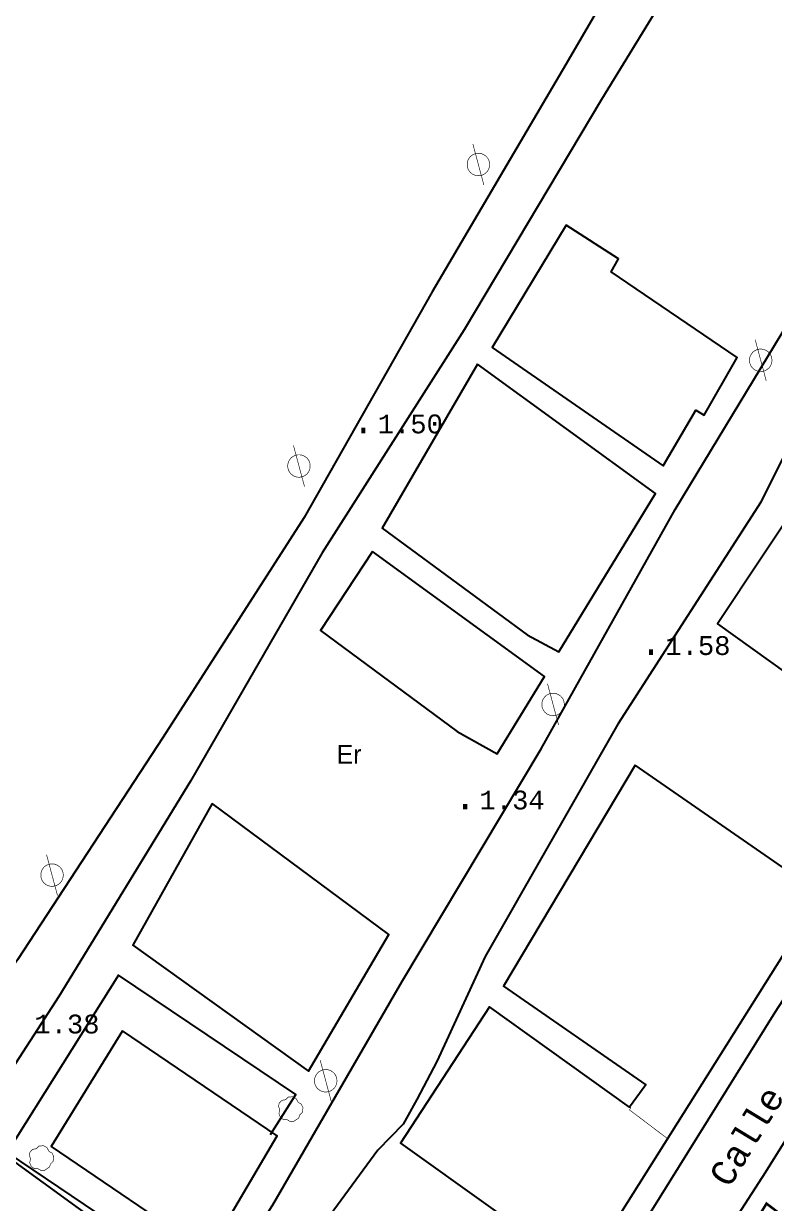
# Model space of a CAD drawing. Extents: x 743300 to 744100, y 4405700 to 4406200.
# Drawn here: x 743477 to 743536.8, y 4405796.3 to 4405890.3 of the extents above; entities that cross this region are included whole.
import ezdxf

# ---------------------------------------------------------------- set-up
doc = ezdxf.new("R2010")
doc.units = 0
doc.header["$MEASUREMENT"] = 0
for name, color, linetype in [('2', 7, 'CONTINUOUS'), ('24', 7, 'CONTINUOUS'), ('41', 7, 'CONTINUOUS'), ('42', 7, 'CONTINUOUS'), ('46', 7, 'CONTINUOUS'), ('50', 7, 'CONTINUOUS'), ('51', 7, 'CONTINUOUS'), ('54', 7, 'CONTINUOUS'), ('6', 7, 'CONTINUOUS'), ('8', 7, 'CONTINUOUS')]:
    doc.layers.add(name, color=color, linetype=linetype)
doc.styles.add('MONOTXT', font='monotxt', dxfattribs={"height": 0.2})
doc.styles.get("Standard").update_dxf_attribs({"font": 'txt', "height": 0.2})

msp = doc.modelspace()

# ---------------------------------------------------------------- linework, layer by layer
at = {"layer": '2', "color": 7, "linetype": 'Continuous'}
msp.add_3dface([(744099.9999999999, 4405700), (744099.9999999999, 4406200), (743299.9999999999, 4406200), (743299.9999999999, 4405700)], dxfattribs=at)
at = {"layer": '41', "color": 1, "linetype": 'Continuous'}
msp.add_polyline3d([(743496.6299999999, 4405801.810000001, 8.15), (743498.6599999998, 4405805, 2.14), (743484.5300000001, 4405814.5, 2.64), (743475.67, 4405800.38, 2.34), (743489.9699999999, 4405790.71, 1.9), (743491.52, 4405792.53, 1.9)], dxfattribs=at)
at = {"layer": '42', "color": 3, "linetype": 'Continuous', "const_width": 0.05, "elevation": 4.61}
for points in [[(743498.89, 4405803.11), (743498.4799999999, 4405802.84), (743498.2099999998, 4405802.84), (743497.95, 4405802.99), (743497.6700000002, 4405802.99), (743497.44, 4405803.15), (743497.3099999998, 4405803.45), (743497.3799999999, 4405803.78), (743497.28, 4405804.04), (743497.33, 4405804.29), (743497.54, 4405804.52), (743497.84, 4405804.57), (743498.05, 4405804.78), (743498.4, 4405804.810000001), (743498.6799999998, 4405804.67), (743498.85, 4405804.36), (743499.0899999999, 4405804.22), (743499.2299999999, 4405803.93), (743499.1699999998, 4405803.55), (743498.9599999998, 4405803.35), (743498.89, 4405803.11)], [(743479.04, 4405799.21), (743478.63, 4405798.94), (743478.36, 4405798.94), (743478.1, 4405799.09), (743477.82, 4405799.09), (743477.59, 4405799.25), (743477.4599999998, 4405799.55), (743477.53, 4405799.88), (743477.4300000002, 4405800.14), (743477.4799999999, 4405800.39), (743477.69, 4405800.62), (743477.9899999999, 4405800.67), (743478.2, 4405800.88), (743478.55, 4405800.91), (743478.8299999998, 4405800.77), (743479, 4405800.46), (743479.2399999999, 4405800.32), (743479.38, 4405800.03), (743479.32, 4405799.65), (743479.1099999999, 4405799.45), (743479.04, 4405799.21)]]:
    msp.add_lwpolyline(points, dxfattribs=at)
at = {"layer": '46', "color": 7, "linetype": 'Continuous', "const_width": 0.2}
msp.add_lwpolyline([(743558.72, 4405761.76), (743562.3399999999, 4405767.96), (743565.7399999999, 4405773.91), (743536.1499999998, 4405796.3), (743532.63, 4405790.53), (743528.4799999999, 4405784.59)], dxfattribs=at)
at = {"layer": '51', "color": 1, "linetype": 'Continuous', "extrusion": (-0.5786043193260821, -0.8156083874367658, 0), "const_width": 0.05, "elevation": -4023665.834581}
msp.add_lwpolyline([(-1942819.539259397, 5.28), (-1942836.07905988, 5.16)], dxfattribs=at)
at = {"layer": '51', "color": 1, "linetype": 'Continuous', "extrusion": (-0.5912378875002927, -0.8064972166003993, 0), "const_width": 0.05, "elevation": -3992901.990053}
msp.add_lwpolyline([(-2005253.712506892, 5.14), (-2005270.947532276, 4.89)], dxfattribs=at)
at = {"layer": '51', "color": 1, "linetype": 'Continuous', "extrusion": (-0.5763802808327305, -0.8171816027464047, 0), "const_width": 0.05, "elevation": -4028937.720946}
msp.add_lwpolyline([(-1931822.032880191, 5.63), (-1931840.180621097, 5.42)], dxfattribs=at)
at = {"layer": '51', "color": 1, "linetype": 'Continuous', "extrusion": (-0.5762240867862385, -0.8172917482804812, 0), "const_width": 0.05, "elevation": -4029280.165203}
msp.add_lwpolyline([(-1931050.358706606, 5.44), (-1931068.320468769, 4.73)], dxfattribs=at)
at = {"layer": '51', "color": 1, "linetype": 'Continuous', "extrusion": (-0.5895531701889098, -0.8077295707848057, 0), "const_width": 0.05, "elevation": -3997039.28424}
msp.add_lwpolyline([(-1996911.515426455, 5.21), (-1996928.290842993, 5.09)], dxfattribs=at)
at = {"layer": '51', "color": 1, "linetype": 'Continuous', "extrusion": (-0.5966013975179485, -0.802537707824144, 0), "const_width": 0.05, "elevation": -3979420.800482}
msp.add_lwpolyline([(-2031798.462731867, 5.17), (-2031816.380893045, 5.45)], dxfattribs=at)
at = {"layer": '51', "color": 1, "linetype": 'Continuous', "extrusion": (-0.5890939829000352, -0.8080645267000484, 0), "const_width": 0.05, "elevation": -3998173.812045}
msp.add_lwpolyline([(-1994612.090729574, 5.2), (-1994629.490330144, 5.01)], dxfattribs=at)
at = {"layer": '51', "color": 1, "linetype": 'Continuous', "extrusion": (-0.5846189865958223, -0.8113079812942022, 0), "const_width": 0.05, "elevation": -4009145.128587}
msp.add_lwpolyline([(-1972484.653132165, 5.4), (-1972488.843895818, 5.37)], dxfattribs=at)
at = {"layer": '51', "color": 1, "linetype": 'Continuous', "extrusion": (-0.007117212400025729, 0.003558606200012865, 0.999968340303615), "const_width": 0.05, "elevation": 10391.893358}
msp.add_lwpolyline([(743509.5051399603, 4405792.366200352), (743506.4450039462, 4405794.676214979), (743506.5550011601, 4405794.896216373)], dxfattribs=at)
at = {"layer": '51', "color": 1, "linetype": 'Continuous'}
for points in [[(743520.19, 4405874.21, 4.22), (743514.3100000002, 4405864.48, 4.51), (743527.9299999998, 4405855.060000001, 4.81), (743530.51, 4405859.49, 5.2), (743531.18, 4405859.08, 5.2), (743533.8200000002, 4405863.68, 5.1), (743523.7799999998, 4405870.51, 5.41), (743524.3499999999, 4405871.53, 5.38), (743520.19, 4405874.21, 4.22)], [(743513.12, 4405863.14, 4.77), (743505.54, 4405850.09, 4.77), (743517.1, 4405841.59, 5.11), (743519.6199999999, 4405840.23, 5.11), (743527.31, 4405852.86, 5.11), (743513.12, 4405863.14, 4.77)], [(743554.42, 4405842.6, 5.36), (743539.43, 4405853.24, 3.49), (743532.2499999999, 4405842.46, 4.05), (743547.3499999999, 4405831.64, 4.97), (743554.42, 4405842.6, 5.36)], [(743504.7699999998, 4405848.24, 3.7), (743500.6199999999, 4405841.95, 4.78), (743511.51, 4405833.9, 5.15), (743514.71, 4405832.13, 5.15), (743518.4599999998, 4405838.28, 5.12), (743504.7699999998, 4405848.24, 3.7)], [(743525.7, 4405831.21, 4.56), (743515.2, 4405813.62, 5.14), (743526.54, 4405805.76, 5.29), (743525.25, 4405803.98, 5.28), (743514.0799999998, 4405811.96, 5.28), (743507, 4405801.1, 5.28), (743521.52, 4405790.73, 5.11), (743540.54, 4405820.95, 5.11), (743525.7, 4405831.21, 4.56)], [(743491.9900000001, 4405828.17, 6.11), (743485.68, 4405816.88, 5.81), (743499.66, 4405806.85, 4.93), (743506.0599999998, 4405817.72, 4.94), (743491.9900000001, 4405828.17, 6.11)], [(743484.8499999999, 4405810.05, 8.01), (743479.18, 4405800.84, 8.18), (743491.69, 4405792.34, 8.43), (743497.18, 4405801.69, 8.48), (743484.8499999999, 4405810.05, 8.01)]]:
    msp.add_polyline3d(points, dxfattribs=at)
at = {"layer": '54', "color": 1, "linetype": 'Continuous'}
msp.add_polyline3d([(743517.6199999999, 4405769.71, 1.56), (743512.41, 4405772.95, 1.56), (743513.57, 4405774.85, 1.56), (743525.28, 4405792.99, 1.79), (743536.8399999999, 4405811.55, 1.82), (743545.4400000002, 4405824.8, 1.78), (743551.4999999999, 4405834.53, 1.75), (743553, 4405836.86, 1.75), (743554.07, 4405838.37, 1.75), (743571.1099999999, 4405862.28, 1.82), (743584.05, 4405879.89, 1.78), (743589.11, 4405886.94, 1.79), (743589.59, 4405887.86, 1.79), (743589.78, 4405888.57, 1.79), (743589.78, 4405888.96, 1.79), (743589.7099999998, 4405889.14, 1.79), (743589.6499999998, 4405889.310000001, 1.79), (743589.5599999998, 4405889.5, 1.79), (743587.9699999999, 4405891.03, 1.79)], dxfattribs=at)
at = {"layer": '6', "color": 1, "linetype": 'Continuous'}
msp.add_polyline3d([(743663.6699999998, 4406000, 2.15), (743641.87, 4405961.59, 1.9), (743624.5600000002, 4405930.51, 1.89), (743619.0600000002, 4405921.05, 1.89), (743614.43, 4405913.6, 1.89), (743611.16, 4405908.68, 1.89), (743606.5899999999, 4405901.98, 1.88), (743602.9100000001, 4405896.61, 1.82), (743598.5099999999, 4405890.04, 1.82), (743592.7399999999, 4405881.68, 1.81), (743569.25, 4405849.07, 1.73), (743563.8899999999, 4405841.57, 1.72), (743559.4899999999, 4405835.49, 1.72), (743555.42, 4405829.42, 1.72), (743551.28, 4405822.64, 1.72), (743546.4, 4405814.94, 1.72), (743541.4999999999, 4405807.47, 1.72), (743536.08, 4405798.79, 1.72), (743518.1499999998, 4405771.05, 1.71), (743517.6900000002, 4405770.1, 1.71), (743517.67, 4405769.52, 1.71), (743517.9199999998, 4405768.94, 1.71), (743518.1299999999, 4405768.66, 1.71), (743518.22, 4405768.6, 1.71)], dxfattribs=at)
at = {"layer": '6', "color": 7, "linetype": 'Continuous'}
for points in [[(743539.2099999998, 4405929.72, 1.89), (743540.2, 4405928.58, 1.89), (743541.0200000001, 4405927.21, 1.89), (743541.34, 4405925.52, 1.89), (743541.09, 4405923.48, 1.89), (743530.3599999999, 4405904.5, 1.88), (743519.91, 4405886.57, 1.94), (743509.5099999999, 4405868.91, 1.93), (743499.32, 4405850.94, 1.93), (743488.09, 4405833.44, 1.93), (743476.4999999999, 4405815.72, 1.92), (743472.2, 4405809.46, 1.92), (743471.49, 4405808.53, 1.92), (743469.8699999999, 4405807.09, 1.92), (743468.9899999999, 4405806.59, 1.92), (743467.5, 4405806.37, 1.92), (743466.39, 4405806.57, 1.92), (743462.76, 4405808.61, 1.19)], [(743563.58, 4405911.75, 1.5), (743562.77, 4405912.91, 1.5), (743561.7599999999, 4405913.69, 1.55), (743550.6800000002, 4405920.58, 1.76), (743549.3599999999, 4405921.28, 1.76), (743548.0299999998, 4405921.51, 1.76), (743546.56, 4405920.66, 1.76), (743545.8299999998, 4405919.9, 1.76), (743533.73, 4405901.75, 1.86), (743522.9999999999, 4405884.24, 2.07), (743512.0699999998, 4405865.88, 2.16), (743500.77, 4405848.13, 2.15), (743490.27, 4405829.95, 2.18), (743479.7800000001, 4405812.79, 2.18), (743474.9, 4405805.28, 2.18)], [(743475.98, 4405799.810000001, 2.16), (743489.1799999998, 4405790.22, 1.75), (743490.57, 4405789.48, 1.75), (743491.82, 4405789.33, 1.75), (743493.12, 4405790.46, 1.75), (743496.82, 4405796.19, 1.75), (743507.11, 4405813.97, 1.75), (743518.2099999998, 4405832.51, 1.76), (743528.88, 4405851.58, 1.76), (743539.68, 4405869.42, 1.77), (743550.8499999999, 4405888.24, 1.77), (743561.9799999999, 4405906.22, 1.7), (743563.65, 4405909.2, 1.7), (743563.94, 4405910.2, 1.7), (743563.65, 4405911.24, 1.7)], [(743588.29, 4405891.32, 1.73), (743587.5499999998, 4405892.17, 1.73), (743570.7299999999, 4405904.94, 1.74), (743570.7299999999, 4405904.94, 1.74), (743569.41, 4405905.24, 1.74), (743567.94, 4405904.55, 1.74), (743555.1299999999, 4405889.03, 1.74), (743545.19, 4405871.21, 1.99), (743535.69, 4405852.17, 1.99), (743524.3000000002, 4405834.47, 1.98), (743513.7499999999, 4405815.97, 1.98), (743509.88, 4405807.61, 1.98), (743508.31, 4405804.59, 1.98)], [(743508.31, 4405804.59, 1.98), (743507.2, 4405802.63, 1.98), (743505.18, 4405800.560000001, 1.84), (743497.8899999999, 4405790.61, 1.81), (743497.06, 4405789.05, 1.81), (743496.86, 4405787.36, 1.79), (743497.4599999998, 4405785.61, 1.72), (743497.96, 4405784.74, 1.69), (743503.42, 4405778.52, 1.68), (743510.06, 4405774.51, 1.68), (743511.06, 4405774.6, 1.68), (743511.77, 4405775.52, 1.7)]]:
    msp.add_polyline3d(points, dxfattribs=at)
at = {"layer": '8', "color": 7, "linetype": 'Continuous', "const_width": 0.05}
for points, elevation in [([(743513.6399999999, 4405877.41), (743512.7600000001, 4405880.69)], 9.94), ([(743513.65, 4405879.82), (743513.5999999999, 4405879.85), (743513.5400000002, 4405879.87), (743513.4899999999, 4405879.9), (743513.4399999998, 4405879.91), (743513.38, 4405879.93), (743513.3299999998, 4405879.93), (743513.2700000001, 4405879.94), (743513.2199999999, 4405879.94), (743513.16, 4405879.94), (743513.1, 4405879.94), (743513.04, 4405879.93), (743512.9899999999, 4405879.92), (743512.9299999998, 4405879.9), (743512.88, 4405879.89), (743512.8299999998, 4405879.86), (743512.78, 4405879.84), (743512.7299999999, 4405879.810000001), (743512.6800000002, 4405879.78), (743512.64, 4405879.75), (743512.59, 4405879.71), (743512.55, 4405879.67), (743512.5200000001, 4405879.63), (743512.4799999999, 4405879.58), (743512.4500000002, 4405879.53), (743512.4199999998, 4405879.48), (743512.39, 4405879.44), (743512.37, 4405879.38), (743512.35, 4405879.33), (743512.33, 4405879.27), (743512.32, 4405879.22), (743512.31, 4405879.16), (743512.31, 4405879.11), (743512.31, 4405879.05), (743512.31, 4405878.99), (743512.31, 4405878.94), (743512.32, 4405878.88), (743512.33, 4405878.83), (743512.35, 4405878.77), (743512.37, 4405878.72), (743512.39, 4405878.67), (743512.4199999998, 4405878.61), (743512.4500000002, 4405878.57), (743512.4799999999, 4405878.52), (743512.51, 4405878.48), (743512.55, 4405878.43), (743512.59, 4405878.39), (743512.64, 4405878.36), (743512.6800000002, 4405878.32), (743512.7299999999, 4405878.29), (743512.78, 4405878.26), (743512.8299999998, 4405878.24), (743512.88, 4405878.22), (743512.9299999998, 4405878.2), (743512.9899999999, 4405878.18), (743513.05, 4405878.17), (743513.1, 4405878.16), (743513.16, 4405878.16), (743513.2099999998, 4405878.15), (743513.2700000001, 4405878.16), (743513.3299999998, 4405878.17), (743513.38, 4405878.18), (743513.4399999998, 4405878.19), (743513.4899999999, 4405878.2), (743513.55, 4405878.22), (743513.5999999999, 4405878.25), (743513.65, 4405878.28), (743513.7000000002, 4405878.31), (743513.74, 4405878.34), (743513.7800000001, 4405878.38), (743513.8299999998, 4405878.41), (743513.87, 4405878.45), (743513.9, 4405878.5), (743513.94, 4405878.54), (743513.9699999999, 4405878.59), (743513.9899999999, 4405878.64), (743514.0199999998, 4405878.69), (743514.04, 4405878.75), (743514.06, 4405878.8), (743514.07, 4405878.85), (743514.0799999998, 4405878.91), (743514.0899999999, 4405878.97), (743514.0899999999, 4405879.02), (743514.0899999999, 4405879.08), (743514.0899999999, 4405879.13), (743514.0799999998, 4405879.19), (743514.07, 4405879.25), (743514.06, 4405879.3), (743514.04, 4405879.36), (743514.0199999998, 4405879.41), (743514, 4405879.46), (743513.9699999999, 4405879.51), (743513.94, 4405879.560000001), (743513.9, 4405879.6), (743513.87, 4405879.65), (743513.8299999998, 4405879.69), (743513.79, 4405879.73), (743513.74, 4405879.76), (743513.69, 4405879.79), (743513.65, 4405879.82)], 9.94), ([(743536.1299999999, 4405861.82), (743535.25, 4405865.1)], 9.87), ([(743536.14, 4405864.23), (743536.0899999999, 4405864.26), (743536.03, 4405864.28), (743535.9799999999, 4405864.310000001), (743535.93, 4405864.32), (743535.8699999999, 4405864.34), (743535.8199999998, 4405864.34), (743535.7600000001, 4405864.35), (743535.7099999998, 4405864.35), (743535.6499999998, 4405864.35), (743535.59, 4405864.35), (743535.53, 4405864.34), (743535.4799999999, 4405864.33), (743535.42, 4405864.310000001), (743535.37, 4405864.3), (743535.3199999998, 4405864.27), (743535.2699999998, 4405864.25), (743535.2199999999, 4405864.22), (743535.1700000002, 4405864.19), (743535.1299999999, 4405864.16), (743535.08, 4405864.12), (743535.04, 4405864.08), (743535.0099999999, 4405864.04), (743534.9699999999, 4405863.99), (743534.94, 4405863.94), (743534.91, 4405863.89), (743534.8799999999, 4405863.85), (743534.86, 4405863.79), (743534.8399999999, 4405863.74), (743534.8200000002, 4405863.68), (743534.8099999998, 4405863.63), (743534.7999999998, 4405863.57), (743534.7999999998, 4405863.52), (743534.7999999998, 4405863.46), (743534.7999999998, 4405863.4), (743534.7999999998, 4405863.35), (743534.8099999998, 4405863.29), (743534.8200000002, 4405863.24), (743534.8399999999, 4405863.18), (743534.86, 4405863.13), (743534.8799999999, 4405863.08), (743534.91, 4405863.02), (743534.94, 4405862.98), (743534.9699999999, 4405862.93), (743535, 4405862.89), (743535.04, 4405862.84), (743535.08, 4405862.8), (743535.1299999999, 4405862.77), (743535.1700000002, 4405862.73), (743535.2199999999, 4405862.7), (743535.2699999998, 4405862.67), (743535.3199999998, 4405862.65), (743535.37, 4405862.63), (743535.42, 4405862.61), (743535.4799999999, 4405862.59), (743535.5399999998, 4405862.58), (743535.59, 4405862.57), (743535.6499999998, 4405862.57), (743535.7, 4405862.560000001), (743535.7600000001, 4405862.57), (743535.8199999998, 4405862.58), (743535.8699999999, 4405862.59), (743535.93, 4405862.6), (743535.9799999999, 4405862.61), (743536.04, 4405862.63), (743536.0899999999, 4405862.66), (743536.14, 4405862.69), (743536.1900000002, 4405862.72), (743536.2299999999, 4405862.75), (743536.2700000001, 4405862.79), (743536.32, 4405862.82), (743536.36, 4405862.86), (743536.39, 4405862.91), (743536.4300000002, 4405862.95), (743536.4599999998, 4405863), (743536.4799999999, 4405863.05), (743536.51, 4405863.1), (743536.53, 4405863.16), (743536.55, 4405863.21), (743536.56, 4405863.26), (743536.57, 4405863.32), (743536.5799999998, 4405863.38), (743536.5799999998, 4405863.43), (743536.5799999998, 4405863.49), (743536.5799999998, 4405863.54), (743536.57, 4405863.6), (743536.56, 4405863.66), (743536.55, 4405863.71), (743536.53, 4405863.77), (743536.51, 4405863.82), (743536.4899999999, 4405863.87), (743536.4599999998, 4405863.92), (743536.4300000002, 4405863.97), (743536.39, 4405864.01), (743536.36, 4405864.06), (743536.32, 4405864.1), (743536.28, 4405864.14), (743536.2299999999, 4405864.17), (743536.1800000002, 4405864.2), (743536.14, 4405864.23)], 9.87), ([(743499.3499999999, 4405853.4), (743498.47, 4405856.68)], 9.93), ([(743499.36, 4405855.810000001), (743499.31, 4405855.84), (743499.2499999999, 4405855.86), (743499.2000000002, 4405855.89), (743499.1499999998, 4405855.9), (743499.0899999999, 4405855.92), (743499.0400000002, 4405855.92), (743498.98, 4405855.93), (743498.93, 4405855.93), (743498.87, 4405855.93), (743498.81, 4405855.93), (743498.7499999999, 4405855.92), (743498.7000000002, 4405855.91), (743498.6399999999, 4405855.89), (743498.5899999999, 4405855.88), (743498.54, 4405855.85), (743498.4899999999, 4405855.83), (743498.44, 4405855.8), (743498.39, 4405855.77), (743498.35, 4405855.74), (743498.3, 4405855.7), (743498.26, 4405855.66), (743498.2299999999, 4405855.62), (743498.1900000002, 4405855.57), (743498.16, 4405855.52), (743498.1299999999, 4405855.47), (743498.1, 4405855.43), (743498.0799999998, 4405855.37), (743498.06, 4405855.32), (743498.04, 4405855.26), (743498.03, 4405855.21), (743498.02, 4405855.15), (743498.02, 4405855.1), (743498.02, 4405855.04), (743498.02, 4405854.98), (743498.02, 4405854.93), (743498.03, 4405854.87), (743498.04, 4405854.82), (743498.06, 4405854.76), (743498.0799999998, 4405854.71), (743498.1, 4405854.66), (743498.1299999999, 4405854.6), (743498.16, 4405854.56), (743498.1900000002, 4405854.51), (743498.2199999999, 4405854.47), (743498.26, 4405854.42), (743498.3, 4405854.38), (743498.35, 4405854.35), (743498.39, 4405854.31), (743498.44, 4405854.28), (743498.4899999999, 4405854.25), (743498.54, 4405854.23), (743498.5899999999, 4405854.21), (743498.6399999999, 4405854.19), (743498.7000000002, 4405854.17), (743498.7599999999, 4405854.16), (743498.81, 4405854.15), (743498.87, 4405854.15), (743498.9199999998, 4405854.14), (743498.98, 4405854.15), (743499.0400000002, 4405854.16), (743499.0899999999, 4405854.17), (743499.1499999998, 4405854.18), (743499.2000000002, 4405854.19), (743499.2599999999, 4405854.21), (743499.31, 4405854.24), (743499.36, 4405854.27), (743499.41, 4405854.3), (743499.45, 4405854.33), (743499.49, 4405854.37), (743499.54, 4405854.4), (743499.5799999998, 4405854.44), (743499.6099999999, 4405854.49), (743499.65, 4405854.53), (743499.6799999998, 4405854.58), (743499.6999999998, 4405854.63), (743499.73, 4405854.68), (743499.75, 4405854.74), (743499.77, 4405854.79), (743499.7799999998, 4405854.84), (743499.7900000002, 4405854.9), (743499.8000000002, 4405854.96), (743499.8000000002, 4405855.01), (743499.8000000002, 4405855.07), (743499.8000000002, 4405855.12), (743499.7900000002, 4405855.18), (743499.7799999998, 4405855.24), (743499.77, 4405855.29), (743499.75, 4405855.35), (743499.73, 4405855.4), (743499.71, 4405855.45), (743499.6799999998, 4405855.5), (743499.65, 4405855.55), (743499.6099999999, 4405855.59), (743499.5799999998, 4405855.64), (743499.54, 4405855.68), (743499.4999999999, 4405855.72), (743499.45, 4405855.75), (743499.4, 4405855.78), (743499.36, 4405855.810000001)], 9.93), ([(743519.59, 4405834.41), (743518.71, 4405837.69)], 9.86), ([(743519.5999999999, 4405836.82), (743519.5500000002, 4405836.85), (743519.4899999999, 4405836.87), (743519.44, 4405836.9), (743519.3900000001, 4405836.91), (743519.3299999998, 4405836.93), (743519.28, 4405836.93), (743519.22, 4405836.94), (743519.17, 4405836.94), (743519.1099999999, 4405836.94), (743519.05, 4405836.94), (743518.9899999999, 4405836.93), (743518.9399999998, 4405836.92), (743518.8800000001, 4405836.9), (743518.8299999998, 4405836.89), (743518.7799999998, 4405836.86), (743518.73, 4405836.84), (743518.6799999998, 4405836.810000001), (743518.63, 4405836.78), (743518.5899999999, 4405836.75), (743518.54, 4405836.71), (743518.4999999999, 4405836.67), (743518.4699999999, 4405836.63), (743518.4299999998, 4405836.58), (743518.4, 4405836.53), (743518.37, 4405836.48), (743518.3399999999, 4405836.44), (743518.32, 4405836.38), (743518.3, 4405836.33), (743518.28, 4405836.27), (743518.2699999998, 4405836.22), (743518.2599999999, 4405836.16), (743518.2599999999, 4405836.11), (743518.2599999999, 4405836.05), (743518.2599999999, 4405835.99), (743518.2599999999, 4405835.94), (743518.2699999998, 4405835.88), (743518.28, 4405835.83), (743518.3, 4405835.77), (743518.32, 4405835.72), (743518.3399999999, 4405835.67), (743518.37, 4405835.61), (743518.4, 4405835.57), (743518.4299999998, 4405835.52), (743518.4599999998, 4405835.48), (743518.4999999999, 4405835.43), (743518.54, 4405835.39), (743518.5899999999, 4405835.36), (743518.63, 4405835.32), (743518.6799999998, 4405835.29), (743518.73, 4405835.26), (743518.7799999998, 4405835.24), (743518.8299999998, 4405835.22), (743518.8800000001, 4405835.2), (743518.9399999998, 4405835.18), (743519, 4405835.17), (743519.05, 4405835.16), (743519.1099999999, 4405835.16), (743519.16, 4405835.15), (743519.22, 4405835.16), (743519.28, 4405835.17), (743519.3299999998, 4405835.18), (743519.3900000001, 4405835.19), (743519.44, 4405835.2), (743519.4999999999, 4405835.22), (743519.5500000002, 4405835.25), (743519.5999999999, 4405835.28), (743519.65, 4405835.31), (743519.69, 4405835.34), (743519.73, 4405835.38), (743519.7799999998, 4405835.41), (743519.8200000002, 4405835.45), (743519.8499999999, 4405835.5), (743519.89, 4405835.54), (743519.92, 4405835.59), (743519.9400000002, 4405835.64), (743519.97, 4405835.69), (743519.99, 4405835.75), (743520.01, 4405835.8), (743520.02, 4405835.85), (743520.0299999998, 4405835.91), (743520.0399999998, 4405835.97), (743520.0399999998, 4405836.02), (743520.0399999998, 4405836.08), (743520.0399999998, 4405836.13), (743520.0299999998, 4405836.19), (743520.02, 4405836.25), (743520.01, 4405836.3), (743519.99, 4405836.36), (743519.97, 4405836.41), (743519.95, 4405836.46), (743519.92, 4405836.51), (743519.89, 4405836.56), (743519.8499999999, 4405836.6), (743519.8200000002, 4405836.65), (743519.7799999998, 4405836.69), (743519.7399999999, 4405836.73), (743519.69, 4405836.76), (743519.64, 4405836.79), (743519.5999999999, 4405836.82)], 9.86), ([(743479.6799999998, 4405820.82), (743478.8000000002, 4405824.1)], 9.97), ([(743479.69, 4405823.23), (743479.6399999999, 4405823.26), (743479.5799999998, 4405823.28), (743479.5300000001, 4405823.31), (743479.4799999999, 4405823.32), (743479.42, 4405823.34), (743479.3699999999, 4405823.34), (743479.3100000002, 4405823.35), (743479.2599999999, 4405823.35), (743479.2000000002, 4405823.35), (743479.14, 4405823.35), (743479.0799999998, 4405823.34), (743479.03, 4405823.33), (743478.9699999999, 4405823.31), (743478.92, 4405823.3), (743478.87, 4405823.27), (743478.8199999998, 4405823.25), (743478.77, 4405823.22), (743478.7199999999, 4405823.19), (743478.6800000002, 4405823.16), (743478.63, 4405823.12), (743478.59, 4405823.08), (743478.56, 4405823.04), (743478.52, 4405822.99), (743478.4899999999, 4405822.94), (743478.4599999998, 4405822.89), (743478.4300000002, 4405822.85), (743478.41, 4405822.79), (743478.3899999999, 4405822.74), (743478.37, 4405822.68), (743478.36, 4405822.63), (743478.3499999999, 4405822.57), (743478.3499999999, 4405822.52), (743478.3499999999, 4405822.46), (743478.3499999999, 4405822.4), (743478.3499999999, 4405822.35), (743478.36, 4405822.29), (743478.37, 4405822.24), (743478.3899999999, 4405822.18), (743478.41, 4405822.13), (743478.4300000002, 4405822.08), (743478.4599999998, 4405822.02), (743478.4899999999, 4405821.98), (743478.52, 4405821.93), (743478.55, 4405821.89), (743478.59, 4405821.84), (743478.63, 4405821.8), (743478.6800000002, 4405821.77), (743478.7199999999, 4405821.73), (743478.77, 4405821.7), (743478.8199999998, 4405821.67), (743478.87, 4405821.65), (743478.92, 4405821.63), (743478.9699999999, 4405821.61), (743479.03, 4405821.59), (743479.0899999999, 4405821.58), (743479.14, 4405821.57), (743479.2000000002, 4405821.57), (743479.2499999999, 4405821.560000001), (743479.3100000002, 4405821.57), (743479.3699999999, 4405821.58), (743479.42, 4405821.59), (743479.4799999999, 4405821.6), (743479.5300000001, 4405821.61), (743479.5899999999, 4405821.63), (743479.6399999999, 4405821.66), (743479.69, 4405821.69), (743479.7399999999, 4405821.72), (743479.7800000001, 4405821.75), (743479.8200000002, 4405821.79), (743479.87, 4405821.82), (743479.91, 4405821.86), (743479.94, 4405821.91), (743479.98, 4405821.95), (743480.0099999999, 4405822), (743480.03, 4405822.05), (743480.0600000002, 4405822.1), (743480.0799999998, 4405822.16), (743480.0999999999, 4405822.21), (743480.11, 4405822.26), (743480.12, 4405822.32), (743480.13, 4405822.38), (743480.13, 4405822.43), (743480.13, 4405822.49), (743480.13, 4405822.54), (743480.12, 4405822.6), (743480.11, 4405822.66), (743480.0999999999, 4405822.71), (743480.0799999998, 4405822.77), (743480.0600000002, 4405822.82), (743480.0400000002, 4405822.87), (743480.0099999999, 4405822.92), (743479.98, 4405822.97), (743479.94, 4405823.01), (743479.91, 4405823.06), (743479.87, 4405823.1), (743479.8299999998, 4405823.14), (743479.7800000001, 4405823.17), (743479.73, 4405823.2), (743479.69, 4405823.23)], 9.97), ([(743501.48, 4405804.44), (743500.5999999999, 4405807.72)], 10.05), ([(743501.49, 4405806.85), (743501.44, 4405806.88), (743501.3799999999, 4405806.9), (743501.3299999998, 4405806.93), (743501.28, 4405806.94), (743501.2199999999, 4405806.96), (743501.17, 4405806.96), (743501.1099999999, 4405806.97), (743501.06, 4405806.97), (743500.9999999999, 4405806.97), (743500.9400000002, 4405806.97), (743500.8799999999, 4405806.96), (743500.83, 4405806.95), (743500.77, 4405806.93), (743500.72, 4405806.92), (743500.67, 4405806.89), (743500.6199999999, 4405806.87), (743500.5700000002, 4405806.84), (743500.5199999998, 4405806.81), (743500.48, 4405806.78), (743500.4300000002, 4405806.74), (743500.3900000001, 4405806.7), (743500.3599999999, 4405806.66), (743500.3200000002, 4405806.61), (743500.2899999998, 4405806.560000001), (743500.26, 4405806.51), (743500.2299999999, 4405806.47), (743500.2099999998, 4405806.41), (743500.19, 4405806.36), (743500.17, 4405806.3), (743500.16, 4405806.25), (743500.15, 4405806.19), (743500.15, 4405806.14), (743500.15, 4405806.08), (743500.15, 4405806.02), (743500.15, 4405805.97), (743500.16, 4405805.91), (743500.17, 4405805.86), (743500.19, 4405805.8), (743500.2099999998, 4405805.75), (743500.2299999999, 4405805.7), (743500.26, 4405805.64), (743500.2899999998, 4405805.6), (743500.3200000002, 4405805.55), (743500.3499999999, 4405805.51), (743500.3900000001, 4405805.46), (743500.4300000002, 4405805.42), (743500.48, 4405805.39), (743500.5199999998, 4405805.35), (743500.5700000002, 4405805.32), (743500.6199999999, 4405805.29), (743500.67, 4405805.27), (743500.72, 4405805.25), (743500.77, 4405805.23), (743500.83, 4405805.21), (743500.89, 4405805.2), (743500.9400000002, 4405805.19), (743500.9999999999, 4405805.19), (743501.0499999998, 4405805.18), (743501.1099999999, 4405805.19), (743501.17, 4405805.2), (743501.2199999999, 4405805.21), (743501.28, 4405805.22), (743501.3299999998, 4405805.23), (743501.3899999999, 4405805.25), (743501.44, 4405805.28), (743501.49, 4405805.310000001), (743501.54, 4405805.34), (743501.5799999998, 4405805.37), (743501.6199999999, 4405805.41), (743501.6700000002, 4405805.44), (743501.7099999998, 4405805.48), (743501.74, 4405805.53), (743501.78, 4405805.57), (743501.81, 4405805.62), (743501.83, 4405805.67), (743501.8599999999, 4405805.72), (743501.8799999999, 4405805.78), (743501.8999999998, 4405805.83), (743501.91, 4405805.88), (743501.9200000002, 4405805.94), (743501.93, 4405806), (743501.93, 4405806.05), (743501.93, 4405806.11), (743501.93, 4405806.16), (743501.9200000002, 4405806.22), (743501.91, 4405806.28), (743501.8999999998, 4405806.33), (743501.8799999999, 4405806.39), (743501.8599999999, 4405806.44), (743501.8399999999, 4405806.49), (743501.81, 4405806.54), (743501.78, 4405806.59), (743501.74, 4405806.63), (743501.7099999998, 4405806.68), (743501.6700000002, 4405806.72), (743501.6299999999, 4405806.76), (743501.5799999998, 4405806.79), (743501.53, 4405806.82), (743501.49, 4405806.85)], 10.05)]:
    msp.add_lwpolyline(points, dxfattribs=dict(at, elevation=elevation))

# ---------------------------------------------------------------- texts
at = {"layer": '24', "color": 7, "linetype": 'Continuous', "style": 'MONOTXT'}
for s, height, p in [('1.50                        ', 1.5, (743505.18, 4405857.64, 1.5)), ('.                           ', 1.99, (743503.18, 4405857.64, 1.5)), ('1.58                        ', 1.5, (743528.0899999999, 4405839.99, 1.58)), ('.                           ', 1.99, (743526.09, 4405839.99, 1.58)), ('1.34                        ', 1.5, (743513.2900000002, 4405827.69, 1.34)), ('.                           ', 1.99, (743511.29, 4405827.69, 1.34)), ('1.38                        ', 1.5, (743477.83, 4405809.85, 1.38))]:
    msp.add_text(s, height=height, dxfattribs=at).set_placement(p)
at = {"layer": '42', "color": 7, "linetype": 'Continuous'}
msp.add_text('Er                          ', height=1.49, rotation=359.7900000066, dxfattribs=at).set_placement((743501.8999999998, 4405831.34, 2.03))
at = {"layer": '50', "color": 7, "linetype": 'Continuous', "style": 'MONOTXT'}
msp.add_text('Calle                       ', height=1.99, rotation=58.6799999894, dxfattribs=at).set_placement((743533.1899999998, 4405797.47))

doc.saveas('drawing.dxf')
